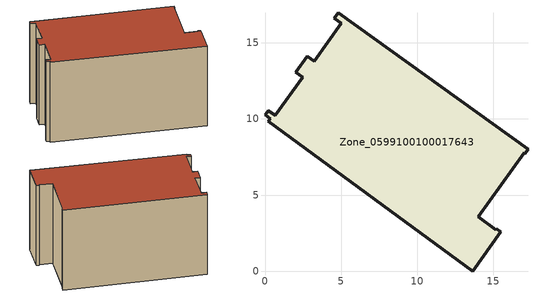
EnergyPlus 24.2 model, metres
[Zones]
Zone_0599100100017643
 floor ground (C_G): 0.22,9.86 0.34,10.02 0,10.27 0.23,10.54 0.66,10.24 2.46,12.74 2.01,13.07 2.78,14.12 3.23,13.79 5.01,16.29 4.53,16.63 4.8,16.98 17.27,8 17.07,7.72 17.02,7.77 14.02,3.56 15.16,2.74 15.2,2.8 15.49,2.6 13.64,0 z0
 wall outside (C_F): 14.02,3.56 17.02,7.77 17.07,7.72 17.27,8 4.8,16.98 4.53,16.63 5.01,16.29 3.23,13.79 2.78,14.12 2.01,13.07 2.46,12.74 0.66,10.24 0.23,10.54 0,10.27 0.34,10.02 0.22,9.86 13.64,0 15.49,2.6 15.2,2.8 15.16,2.74 14.02,3.56 z0:9.69
 roof outside (C_R): 17.07,7.72 17.27,8 4.8,16.98 4.53,16.63 5.01,16.29 3.23,13.79 2.78,14.12 2.01,13.07 2.46,12.74 0.66,10.24 0.23,10.54 0,10.27 0.34,10.02 0.22,9.86 13.64,0 15.49,2.6 15.2,2.8 15.16,2.74 14.02,3.56 17.02,7.77 z9.69
[BUILDING]
Pand.0599100100017643: North Axis=0; Terrain=City; Loads Convergence Tolerance Value=0.04; Temperature Convergence Tolerance Value=0.4; Solar Distribution=FullExterior; Maximum Number of Warmup Days=25; Minimum Number of Warmup Days=1
[Site:Location]
Rotterdam.The.Hague.AP_ZH_NLD Design_Conditions: Latitude=51.96; Longitude=4.45; Time Zone=1; Elevation=-4.5
[SITE:GROUNDTEMPERATURE:BUILDINGSURFACE]
18, 18, 18, 18, 18, 18, 18, 18, 18, 18, 18, 18
[MATERIAL] Thermal Absorptance=0.9; Solar Absorptance=0.7; Visible Absorptance=0.7
Name | Roughness | Thickness | Conductivity | Density | Specific Heat
G.TC.2015-2018 | MediumSmooth | 0.15 | 0.0428571 | 540 | 1210
F.TC.2015-2018 | Rough | 0.3 | 0.0666667 | 1920 | 840
R.TC.2015-2018 | MediumRough | 0.2 | 0.0333333 | 1500 | 1000
[CONSTRUCTION]
C_G: G.TC.2015-2018
C_F: F.TC.2015-2018
C_R: R.TC.2015-2018
[ZONE]
Zone_0599100100017643: Type=1; Multiplier=1; Ceiling Height=Autocalculate; Volume=Autocalculate; Floor Area=autocalculate; Part of Total Floor Area=Yes
[ZONEINFILTRATION:DESIGNFLOWRATE]
Infil_Zone_0599100100017643: Zone or ZoneList or Space or SpaceList=Zone_0599100100017643; Schedule=AlwaysOn; Design Flow Rate Calculation Method=Flow/Area; Flow Rate per Floor Area=0.0015; Constant Term Coefficient=1; Temperature Term Coefficient=0; Velocity Term Coefficient=0; Velocity Squared Term Coefficient=0
[HVACTEMPLATE:ZONE:IDEALLOADSAIRSYSTEM]
Zone_0599100100017643: Maximum Heating Supply Air Temperature=50; Minimum Cooling Supply Air Temperature=13; Maximum Heating Supply Air Humidity Ratio=0.0156; Minimum Cooling Supply Air Humidity Ratio=0.0077; Heating Limit=NoLimit; Cooling Limit=NoLimit; Dehumidification Control Type=ConstantSensibleHeatRatio; Cooling Sensible Heat Ratio=0.7; Dehumidification Setpoint=60; Humidification Control Type=None; Humidification Setpoint=30; Outdoor Air Method=None; Outdoor Air Flow Rate per Person=0.00944; Outdoor Air Flow Rate per Zone Floor Area=0; Outdoor Air Flow Rate per Zone=0; Demand Controlled Ventilation Type=None; Outdoor Air Economizer Type=NoEconomizer; Heat Recovery Type=None; Sensible Heat Recovery Effectiveness=0.7; Latent Heat Recovery Effectiveness=0.65
[ZONECONTROL:THERMOSTAT]
ThermostatControl_Zone_0599100100017643: Zone or ZoneList=Zone_0599100100017643; Control Type Schedule=DualSetpointControlType; Control 1=Thermostat_Zone_0599100100017643; Temperature Difference Between Cutout And Setpoint=0
[THERMOSTATSETPOINT:DUALSETPOINT]
Thermostat_Zone_0599100100017643: Heating Setpoint Temperature Schedule=HeatingSetpoint_Zone_0599100100017643; Cooling Setpoint Temperature Schedule=CoolingSetpoint_Zone_0599100100017643
[SCHEDULE:COMPACT]
HeatingSetpoint_Zone_0599100100017643: Through: 12/31, For: AllDays, Until: 24:00, 21
CoolingSetpoint_Zone_0599100100017643: Through: 12/31, For: AllDays, Until: 24:00, 24
DualSetpointControlType: Through: 12/31, For: AllDays, Until: 24:00, 4
AlwaysOn: Through: 12/31, For: AllDays, Until: 24:00, 1
